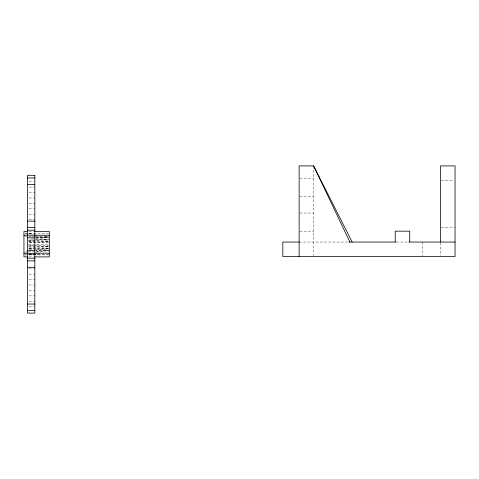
<?xml version="1.0" encoding="UTF-8"?>
<svg xmlns="http://www.w3.org/2000/svg" width="479" height="479" viewBox="0 0 479 479"><rect width="100%" height="100%" fill="white"/><g stroke="black" fill="none" stroke-linecap="round" stroke-linejoin="round"><path stroke-width="0.36" stroke-dasharray="2.4 1.8" d="M25.159 254.211L26.974 253.493M35.674 252.008L48.613 250.673M48.589 254.151L28.483 254.151L31.357 253.858M35.931 250.032L48.589 248.799L28.483 249.631M39.649 253.84L28.483 254.882L48.589 254.882M48.589 248.715L28.483 248.326L48.589 246.607M28.483 254.696L38.164 253.882M28.483 251.882L48.589 250.649M28.483 254.151L33.698 253.852M25.399 233.638L26.848 233.56M25.399 254.99L27.578 254.882L25.399 254.768M48.589 241.895L28.483 242.799L48.589 242.799M28.483 247.014L48.589 246.559L28.483 245.607L48.589 245.607M28.483 241.392L48.589 241.841L28.483 240.081L48.589 239.692M49.331 250.601L35.931 250.703L48.589 250.757M299.854 178.595L313.631 178.595M441.273 180.409L453.601 180.409M29.027 181.655L34.105 181.655M29.027 187.091L34.829 187.091M29.027 192.528L34.829 192.528M299.854 196.725L313.631 196.725M29.027 197.971L34.829 197.971M29.027 203.407L34.829 203.407M29.027 208.85L34.829 208.85M299.854 213.041L313.631 213.041M29.027 214.287L34.829 214.287M29.027 219.723L34.829 219.723M441.273 227.543L455.05 227.543M299.854 231.171L313.631 231.171M29.027 231.513L34.105 231.513M48.589 233.524L28.483 233.524L34.44 234.075M25.399 236.518L26.848 236.518M35.931 237.644L48.589 237.644M28.483 240.081L48.589 240.081M29.027 241.482L34.829 241.482M299.13 242.051L349.892 242.051M396.337 242.051L408.605 242.051M28.483 244.2L48.589 244.2M29.027 246.924L34.829 246.924M28.483 248.326L48.589 248.326M25.399 251.882L26.848 251.882M29.027 256.894L34.105 256.894M29.027 268.677L34.829 268.677M29.027 274.12L34.829 274.12M29.027 279.556L34.829 279.556M29.027 284.993L34.829 284.993M29.027 290.436L34.829 290.436M29.027 295.872L34.829 295.872M29.027 301.315L34.829 301.315M29.027 306.752L34.105 306.752M35.931 237.704L49.331 237.806M35.931 235.913L48.589 236.339M31.458 238.901L48.589 239.644M25.399 233.411L27.578 233.524M28.483 236.518L48.589 237.758M43.373 235.913L48.589 236.309M28.483 233.71L32.949 234.087M35.931 238.374L48.589 239.608M45.02 235.925L48.613 236.291M30.638 235.878L48.613 237.728M440.548 242.775L440.548 255.828M422.418 242.051L422.418 255.828M313.631 165.902L313.631 255.828"/><path stroke-width="0.72" d="M352.149 242.051L313.631 165.902L299.13 165.902L299.13 256.552M27.578 177.96L34.829 177.96M27.578 184.373L34.829 184.373M27.578 221.124L34.829 221.124M27.578 227.537L34.829 227.537M27.578 230.189L34.829 230.189M27.578 231.513L23.95 231.513L23.95 256.894L27.578 256.894M34.829 231.513L49.331 231.513L49.331 256.894L34.829 256.894M27.578 235.135L34.829 235.135M23.95 235.231L27.578 235.231M34.829 235.231L49.331 235.231M27.578 237.794L34.829 237.794M299.13 242.051L282.814 242.051L282.814 256.552L455.05 256.552L455.05 165.902L440.548 165.902L440.548 242.051M349.185 242.051L395.594 242.051M409.006 242.051L455.05 242.051M27.578 250.613L34.829 250.613M23.95 253.175L27.578 253.175M34.829 253.175L49.331 253.175M27.578 253.265L34.829 253.265M27.578 258.211L34.829 258.211M27.578 260.869L34.829 260.869M27.578 267.276L34.829 267.276M27.578 304.033L34.829 304.033M27.578 310.44L34.829 310.44M313.631 165.902L349.892 242.051M409.725 242.051L409.725 231.171L395.217 231.171L395.217 242.051M34.829 175.308L27.578 175.308L27.578 313.098L34.829 313.098L34.829 175.308"/></g></svg>
